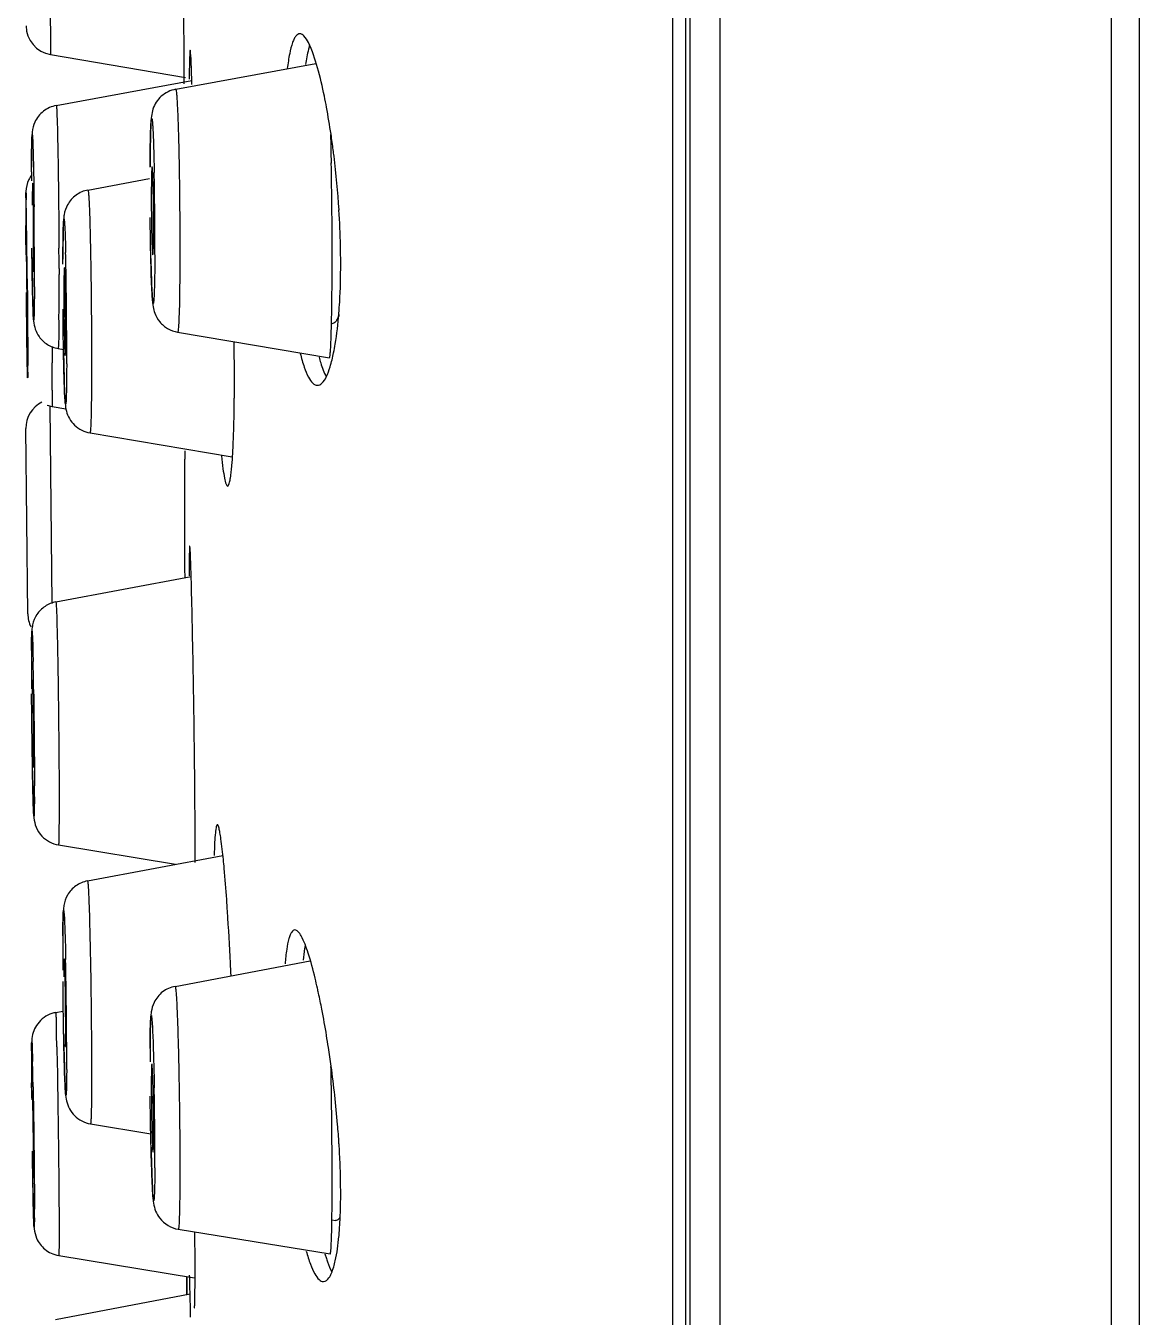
# Model space of a CAD drawing. Extents: x 60832 to 61252, y -30265 to -29968.
# Drawn here: x 61160.29 to 61179.28, y -30187.89 to -30165.85 of the extents above; entities that cross this region are included whole.
import ezdxf

# ---------------------------------------------------------------- set-up
doc = ezdxf.new("R2010")
doc.units = 0
doc.header["$LTSCALE"] = 7
doc.header["$MEASUREMENT"] = 0
doc.layers.get('0').update_dxf_attribs({"color": 2, "linetype": 'CONTINUOUS'})

msp = doc.modelspace()

# ---------------------------------------------------------------- linework, layer by layer
at = {"color": 7, "linetype": 'Continuous'}
for p, q in [((61172.127, -30044.965), (61172.127, -30243.512)), ((61178.808, -30243.395), (61178.808, -30045.082)), ((61171.624, -30243.081), (61171.624, -30045.396)), ((61179.282, -30045.452), (61179.282, -30243.025)), ((61171.548, -30242), (61171.548, -30046.477)), ((61171.323, -30048.508), (61171.323, -30239.969)), ((61160.695, -30163.654), (61160.709, -30166.342)), ((61162.99, -30166.641), (61162.985, -30164.171)), ((61160.709, -30166.342), (61163.013, -30166.735)), ((61162.846, -30166.934), (61165.239, -30166.492)), ((61162.99, -30166.84), (61162.99, -30166.641)), ((61160.808, -30167.211), (61163.121, -30166.785)), ((61160.387, -30168.341), (61160.387, -30168.267)), ((61161.349, -30168.653), (61162.397, -30168.459)), ((61160.291, -30169.288), (61160.291, -30169.258)), ((61160.291, -30169.346), (61160.291, -30169.288)), ((61160.292, -30169.533), (61160.295, -30169.873)), ((61165.515, -30169.767), (61165.515, -30169.604)), ((61160.301, -30169.675), (61160.301, -30169.677)), ((61160.921, -30169.92), (61160.922, -30169.841)), ((61165.515, -30169.92), (61165.515, -30169.767)), ((61160.856, -30169.99), (61160.857, -30170.094)), ((61160.305, -30170.959), (61160.307, -30171.144)), ((61160.307, -30171.144), (61160.309, -30171.298)), ((61162.879, -30171.079), (61165.469, -30171.515)), ((61160.738, -30171.335), (61160.74, -30171.605)), ((61160.841, -30171.357), (61160.932, -30171.372)), ((61163.843, -30171.32), (61163.842, -30171.243)), ((61160.699, -30172.35), (61160.734, -30175.711)), ((61160.738, -30172.345), (61160.972, -30172.385)), ((61160.323, -30175.885), (61160.29, -30172.722)), ((61161.385, -30172.798), (61163.812, -30173.205)), ((61163.006, -30173.248), (61163.006, -30173.105)), ((61163.004, -30175.105), (61163.002, -30173.247)), ((61163.005, -30175.279), (61163.004, -30175.105)), ((61160.803, -30175.683), (61163.11, -30175.251)), ((61163.174, -30179.027), (61163.173, -30178.944)), ((61163.177, -30179.736), (61163.177, -30179.668)), ((61160.846, -30179.829), (61162.843, -30180.159)), ((61161.342, -30180.443), (61163.649, -30180.007)), ((61162.835, -30182.242), (61165.14, -30181.804)), ((61160.798, -30182.69), (61160.929, -30182.665)), ((61160.389, -30183.972), (61160.388, -30183.887)), ((61161.393, -30184.588), (61162.421, -30184.757)), ((61165.51, -30186.227), (61165.573, -30186.237)), ((61162.89, -30186.387), (61165.482, -30186.809)), ((61163.173, -30186.489), (61163.173, -30186.438)), ((61160.851, -30186.836), (61163.167, -30187.214)), ((61163.037, -30187.497), (61163.035, -30187.192)), ((61163.035, -30187.193), (61163.037, -30187.497)), ((61160.795, -30187.926), (61163.092, -30187.487))]:
    msp.add_line(p, q, dxfattribs=at)
for centre, radius, start, end in [((61160.794, -30165.849), 0.5, 180.3, 260.3), ((61189.619, -30167.026), 26.544, 178.9578, 179.4346), ((61124.802, -30167.988), 38.338, 1.6998, 2.0424), ((61152.778, -30169.581), 12.856, 8.407, 10.4871), ((61087.029, -30169.468), 78.484, 0.93146, 1.2882), ((61151.133, -30169.827), 14.52, 7.3514, 8.419), ((61150.547, -30169.904), 15.111, 6.949, 7.357), ((61149.711, -30170.002), 15.953, 3.6208, 6.9334), ((61067.418, -30169.775), 98.096, 0.46675, 0.92468), ((61160.797, -30168.692), 0.506, 144.5116, 154.5287), ((61229.224, -30168.496), 68.837, 179.87093, 180.0012), ((61180.9, -30168.759), 18.47, 179.236, 180.0591), ((61174.16, -30168.675), 11.73, 179.0775, 179.2067), ((61106.465, -30169.435), 56.025, 0.5297, 1.1079), ((61168.96, -30168.825), 8.67, 179.4588, 179.7028), ((61184.789, -30168.901), 24.499, 179.735, 180.0118), ((61226.182, -30168.884), 65.893, 180.01476, 180.27048), ((61247.838, -30168.835), 87.548, 180.04663, 180.27694), ((61118.073, -30169.696), 42.232, 0.7578, 1.1915), ((61049.903, -30170.148), 110.533, 0.03657, 0.62503), ((61133.253, -30169.246), 29.216, 0.0091, 0.6711), ((61100.112, -30169.513), 62.379, 0.01343, 0.54724), ((61009.751, -30171.3), 150.566, 0.64343, 0.82314), ((61109.877, -30169.683), 50.546, 0.0238, 0.7616), ((61066.816, -30169.788), 98.699, 0.1069, 0.47113), ((61150.562, -30169.951), 15.1, 1.3054, 3.6332), ((61314.965, -30168.538), 154.676, 180.24351, 180.36837), ((60894.544, -30172.656), 265.781, 0.53574, 0.65683), ((61198.238, -30169.991), 37.317, 179.4276, 179.76), ((61112.282, -30169.5), 50.209, 359.7076, 0.0025), ((61151.73, -30169.923), 13.931, 0.6386, 1.2969), ((61244.052, -30168.762), 83.663, 180.71276, 181.00654), ((61021.98, -30170.402), 138.877, 0.16968, 0.31272), ((61109.363, -30170.963), 51.621, 0.8192, 1.3817), ((61152.556, -30169.914), 13.105, 0.0035, 0.6389), ((61099.95, -30169.827), 65.565, 359.42906, 359.91929), ((61095.021, -30170.081), 65.415, 359.80153, 0.00289), ((61050.249, -30170.327), 110.608, 0.00326, 0.12069), ((61081.459, -30171.404), 79.528, 0.02323, 0.84971), ((61087.977, -30170.336), 72.88, 359.57922, 0.01278), ((61123.868, -30171.046), 37.102, 0.0187, 1.0261), ((61129.307, -30170.15), 36.206, 358.744, 359.4767), ((61104.673, -30171.375), 56.314, 359.753, 0.0028), ((61119.178, -30171.966), 44.67, 0.5934, 0.8284), ((61126.772, -30171.914), 37.076, 359.5524, 0.6347), ((61135.824, -30171.65), 24.499, 359.735, 0.0118), ((61045.929, -30172.161), 114.812, 0.04657, 0.27761), ((61138.171, -30172.014), 25.676, 358.5463, 359.5764), ((61160.79, -30172.717), 0.5, 116.8844, 180.6), ((61160.821, -30171.851), 0.501, 250.484, 260.4827), ((61146.442, -30172.231), 17.402, 357.6516, 358.5709), ((61020.002, -30179.149), 143.162, 1.18375, 1.48197), ((61160.823, -30175.879), 0.5, 180.6, 207.2667), ((60939.886, -30180.807), 223.295, 0.95421, 1.18439), ((61204.962, -30176.699), 44.576, 179.7595, 180.0054), ((61233.872, -30176.687), 73.486, 180.00804, 180.29179), ((61247.032, -30176.657), 86.645, 180.03044, 180.33781), ((61083.098, -30178.313), 77.333, 0.84373, 1.19507), ((60967.068, -30180.454), 196.111, 0.44126, 0.98338), ((61238.659, -30177.207), 78.267, 180.99252, 181.12788), ((61115.86, -30178.822), 44.576, 359.7595, 0.0054), ((61058.749, -30179.777), 104.428, 0.05959, 0.4114), ((61109.578, -30179.762), 53.599, 359.611, 0.0278), ((61109.973, -30184.497), 53.873, 2.8209, 3.7625), ((61202.246, -30181.588), 41.325, 179.7116, 180.0052), ((61222.686, -30181.577), 61.765, 180.00791, 180.36188), ((61075.35, -30183.567), 85.637, 0.07838, 1.19262), ((61104.586, -30184.77), 59.267, 2.62436, 2.82865), ((61154.111, -30184.773), 11.43, 12.2061, 12.6219), ((61152.061, -30185.209), 13.526, 10.9831, 12.1764), ((61160.891, -30183.177), 0.496, 100.7585, 108.2337), ((61149.088, -30185.778), 16.553, 9.3779, 10.9533), ((61118.534, -30184.176), 42.294, 1.2235, 1.6674), ((61221.49, -30181.976), 60.565, 181.18804, 181.38779), ((61147.429, -30186.054), 18.234, 8.7359, 9.3854), ((61185.142, -30183.485), 24.755, 179.6772, 180.0112), ((61214.982, -30183.468), 54.596, 180.0161, 180.3644), ((61229.15, -30183.426), 68.763, 180.05275, 180.3837), ((61119.663, -30183.453), 41.324, 359.7116, 0.0052), ((61203.715, -30183.528), 41.306, 179.7849, 180.002), ((61195.797, -30183.502), 33.389, 179.6538, 179.7797), ((61146.42, -30186.209), 19.255, 7.7665, 8.7354), ((61095.199, -30185.1), 65.224, 1.00466, 1.38613), ((61060.532, -30185.636), 104.983, 0.88895, 1.10732), ((61268.896, -30183.182), 108.511, 180.33433, 180.52522), ((61132.14, -30184.715), 30.329, 0.0396, 1.2692), ((61096.167, -30185.18), 66.324, 0.06095, 1.04166), ((61055.725, -30185.717), 109.79, 0.47936, 0.89232), ((61070.199, -30185.602), 95.316, 0.19213, 0.48303), ((61211.503, -30183.831), 49.091, 181.3077, 181.5914), ((61150.71, -30185.883), 14.953, 2.2926, 3.6657), ((61123.238, -30185.113), 39.253, 359.6692, 0.0048), ((61087.543, -30185.547), 77.972, 0.00172, 0.19407), ((61152.316, -30185.82), 13.346, 1.1531, 2.2986), ((61102.177, -30185.551), 63.338, 359.77694, 0.00587), ((61154.166, -30185.783), 11.495, 0.0155, 1.1558), ((61122.938, -30185.653), 42.577, 359.3108, 359.8062), ((61135.681, -30186.051), 24.755, 359.6772, 0.0112), ((61087.711, -30187.191), 75.466, 0.02578, 0.53294), ((61160.931, -30186.342), 0.5, 230.8356, 245.208), ((61168.27, -30185.951), 3.003, 196.59, 197.8273), ((61111.986, -30188.555), 51.117, 1.3759, 1.5527), ((61124.543, -30187.162), 38.633, 359.8245, 0.0066), ((60977.817, -30191.661), 185.322, 1.16676, 1.34006)]:
    msp.add_arc(centre, radius, start, end, dxfattribs=at)
for points, start_tangent, end_tangent in [([(61164.964, -30165.986), (61164.899, -30166.024), (61164.869, -30166.071), (61164.841, -30166.137), (61164.791, -30166.324), (61164.75, -30166.579)], (-1, 0.000185), (-0.127211, -0.991876)), ([(61165.266, -30166.566), (61165.109, -30166.135), (61165.034, -30166.023), (61164.964, -30165.986)], (-0.271079, 0.962557), (-1, 0.000185)), ([(61163.093, -30166.264), (61163.091, -30166.268), (61163.089, -30166.282), (61163.087, -30166.304), (61163.086, -30166.335), (61163.082, -30166.422), (61163.08, -30166.543)], (-0.997987, -0.063421), (-0.018519, -0.999829)), ([(61163.101, -30166.31), (61163.097, -30166.275), (61163.095, -30166.267), (61163.093, -30166.264)], (-0.084115, 0.996456), (-0.997987, -0.063421)), ([(61163.116, -30166.622), (61163.112, -30166.518), (61163.101, -30166.31)], (-0.036209, 0.999344), (-0.084115, 0.996456)), ([(61165.131, -30166.181), (61165.112, -30166.25), (61165.062, -30166.513)], (-0.291948, -0.956434), (-0.142359, -0.989815)), ([(61165.42, -30167.241), (61165.383, -30167.053), (61165.266, -30166.566)], (-0.183162, 0.983083), (-0.271079, 0.962557)), ([(61162.846, -30166.934), (61162.601, -30167.054), (61162.459, -30167.272), (61162.423, -30167.518), (61162.414, -30167.822), (61162.409, -30168.257)], (-0.98336, -0.181665), (-0.005253, -0.999986)), ([(61162.846, -30166.934), (61162.849, -30166.937), (61162.852, -30166.947), (61162.858, -30166.989), (61162.865, -30167.059), (61162.871, -30167.156), (61162.877, -30167.28), (61162.883, -30167.427), (61162.889, -30167.596), (61162.895, -30167.784), (61162.904, -30168.21), (61162.911, -30168.68), (61162.915, -30169.168), (61162.917, -30169.647)], (0.982416, 0.186705), (0, -1)), ([(61160.808, -30167.211), (61160.591, -30167.309), (61160.444, -30167.494), (61160.399, -30167.665), (61160.394, -30167.739), (61160.389, -30167.945), (61160.387, -30168.261)], (-0.983411, -0.181394), (-0.003638, -0.999993)), ([(61160.808, -30167.211), (61160.81, -30167.214), (61160.811, -30167.223), (61160.813, -30167.238), (61160.815, -30167.259), (61160.818, -30167.32), (61160.821, -30167.404), (61160.825, -30167.51), (61160.829, -30167.638), (61160.832, -30167.785), (61160.835, -30167.95), (61160.842, -30168.325), (61160.847, -30168.746), (61160.852, -30169.193), (61160.855, -30169.644)], (0.981943, 0.189178), (0.005449, -0.999985)), ([(61162.409, -30168.263), (61162.413, -30167.911), (61162.415, -30167.764), (61162.419, -30167.641), (61162.423, -30167.545), (61162.425, -30167.508), (61162.428, -30167.477), (61162.43, -30167.454), (61162.433, -30167.439), (61162.435, -30167.431), (61162.438, -30167.43), (61162.441, -30167.438), (61162.444, -30167.452), (61162.447, -30167.475), (61162.449, -30167.504), (61162.455, -30167.585), (61162.461, -30167.694), (61162.466, -30167.827), (61162.471, -30167.983), (61162.48, -30168.352)], (0.00526, 0.999986), (0.019499, -0.99981)), ([(61160.39, -30167.897), (61160.392, -30167.807), (61160.393, -30167.772), (61160.394, -30167.745), (61160.396, -30167.724), (61160.397, -30167.712), (61160.399, -30167.707), (61160.4, -30167.71), (61160.402, -30167.72), (61160.403, -30167.737), (61160.405, -30167.762), (61160.407, -30167.795), (61160.41, -30167.881), (61160.413, -30167.994)], (0.017236, 0.999851), (0.027199, -0.99963)), ([(61160.387, -30168.267), (61160.387, -30168.16), (61160.39, -30167.897)], (0.003642, 0.999993), (0.017236, 0.999851)), ([(61160.413, -30167.994), (61160.418, -30168.183), (61160.43, -30168.942)], (0.027199, -0.99963), (0.010901, -0.999941)), ([(61162.444, -30168.26), (61162.442, -30168.264), (61162.44, -30168.275), (61162.438, -30168.294), (61162.437, -30168.319), (61162.434, -30168.391), (61162.432, -30168.487)], (-0.985364, -0.170465), (-0.016128, -0.99987)), ([(61162.467, -30168.904), (61162.463, -30168.651), (61162.46, -30168.539), (61162.457, -30168.443), (61162.454, -30168.364), (61162.45, -30168.307), (61162.449, -30168.286), (61162.447, -30168.272), (61162.445, -30168.263), (61162.444, -30168.26)], (-0.01161, 0.999933), (-0.985364, -0.170465)), ([(61160.34, -30168.475), (61160.292, -30168.677), (61160.29, -30168.743)], (-0.430779, -0.902457), (-0.0097, -0.999953)), ([(61160.29, -30168.788), (61160.291, -30168.714), (61160.292, -30168.695)], (0.005471, 0.999985), (0.20059, -0.979675)), ([(61160.292, -30168.695), (61160.294, -30168.73), (61160.296, -30168.818)], (0.20059, -0.979675), (0.021505, -0.999769)), ([(61160.401, -30168.663), (61160.4, -30168.715), (61160.399, -30168.912)], (-0.012474, -0.999922), (0, -1)), ([(61160.405, -30168.537), (61160.405, -30168.539), (61160.404, -30168.546), (61160.403, -30168.556), (61160.403, -30168.57), (61160.402, -30168.609), (61160.401, -30168.663)], (-0.980287, -0.19758), (-0.012474, -0.999922)), ([(61160.419, -30169.011), (61160.416, -30168.818), (61160.414, -30168.736), (61160.412, -30168.666), (61160.41, -30168.611), (61160.409, -30168.57), (61160.408, -30168.556), (61160.407, -30168.545), (61160.406, -30168.539), (61160.405, -30168.537)], (-0.013242, 0.999912), (-0.980287, -0.19758)), ([(61161.349, -30168.653), (61161.146, -30168.74), (61161.001, -30168.905), (61160.943, -30169.075), (61160.935, -30169.157), (61160.927, -30169.341), (61160.923, -30169.618)], (-0.983287, -0.182064), (-0.010103, -0.999949)), ([(61161.349, -30168.653), (61161.352, -30168.657), (61161.354, -30168.668), (61161.357, -30168.688), (61161.36, -30168.715), (61161.365, -30168.793), (61161.37, -30168.901), (61161.376, -30169.038), (61161.381, -30169.2), (61161.386, -30169.387), (61161.391, -30169.594), (61161.399, -30170.057), (61161.405, -30170.561), (61161.409, -30171.076), (61161.411, -30171.569)], (0.985917, 0.167236), (0, -1)), ([(61162.43, -30168.778), (61162.432, -30169.126), (61162.435, -30169.296), (61162.438, -30169.449), (61162.442, -30169.579), (61162.444, -30169.632), (61162.447, -30169.677), (61162.449, -30169.712), (61162.451, -30169.738), (61162.453, -30169.754), (61162.456, -30169.76)], (0, -1), (0.984232, -0.176882)), ([(61160.922, -30169.841), (61160.924, -30169.565), (61160.925, -30169.449), (61160.928, -30169.351), (61160.93, -30169.271), (61160.933, -30169.21), (61160.936, -30169.17), (61160.937, -30169.158), (61160.939, -30169.151), (61160.941, -30169.149), (61160.943, -30169.152), (61160.944, -30169.161), (61160.946, -30169.175), (61160.948, -30169.194), (61160.95, -30169.219), (61160.954, -30169.282), (61160.958, -30169.365), (61160.962, -30169.467), (61160.969, -30169.718)], (0.004484, 0.99999), (0.024435, -0.999701)), ([(61162.49, -30169.757), (61162.489, -30169.97), (61162.486, -30170.159), (61162.482, -30170.319), (61162.478, -30170.444), (61162.475, -30170.493), (61162.473, -30170.532), (61162.47, -30170.561), (61162.467, -30170.58), (61162.464, -30170.59), (61162.46, -30170.588), (61162.459, -30170.584), (61162.457, -30170.577), (61162.454, -30170.555), (61162.451, -30170.523), (61162.447, -30170.482), (61162.441, -30170.371), (61162.434, -30170.224), (61162.428, -30170.046), (61162.423, -30169.841), (61162.418, -30169.614), (61162.411, -30169.12)], (-0.00526, -0.999986), (-0.009816, 0.999952)), ([(61160.294, -30169.759), (61160.293, -30169.65), (61160.291, -30169.346)], (-0.00726, 0.999974), (-0.005264, 0.999986)), ([(61162.456, -30169.76), (61162.459, -30169.751), (61162.461, -30169.724), (61162.464, -30169.679), (61162.466, -30169.618), (61162.467, -30169.541), (61162.468, -30169.451), (61162.469, -30169.242)], (0.984232, -0.176882), (0, 1)), ([(61160.301, -30169.677), (61160.3, -30169.685), (61160.3, -30169.756)], (-0.06982, -0.99756), (0, -1)), ([(61160.302, -30169.719), (61160.302, -30169.7), (61160.302, -30169.686), (61160.301, -30169.678), (61160.301, -30169.675)], (-0.022005, 0.999758), (-0.943054, -0.332641)), ([(61160.308, -30170.101), (61160.306, -30169.978), (61160.302, -30169.719)], (-0.010661, 0.999943), (-0.022005, 0.999758)), ([(61160.436, -30170.307), (61160.435, -30170.463), (61160.434, -30170.598), (61160.432, -30170.707), (61160.431, -30170.752), (61160.43, -30170.789), (61160.429, -30170.819), (61160.427, -30170.842), (61160.426, -30170.858), (61160.425, -30170.866), (61160.423, -30170.867), (61160.421, -30170.86), (61160.42, -30170.846), (61160.418, -30170.824), (61160.415, -30170.758), (61160.412, -30170.665), (61160.405, -30170.401), (61160.398, -30170.053), (61160.393, -30169.647)], (-0.003642, -0.999993), (-0.011037, 0.999939)), ([(61160.417, -30170.037), (61160.418, -30170.031), (61160.42, -30170.012), (61160.421, -30169.98), (61160.421, -30169.937), (61160.422, -30169.882), (61160.423, -30169.817), (61160.423, -30169.662)], (0.988713, -0.149821), (0, 1)), ([(61162.422, -30169.82), (61162.426, -30169.964), (61162.438, -30170.327)], (0.022759, -0.999741), (0.043964, -0.999033)), ([(61162.917, -30169.647), (61162.916, -30169.948), (61162.914, -30170.226), (61162.911, -30170.475), (61162.907, -30170.686), (61162.901, -30170.856), (61162.898, -30170.924), (61162.894, -30170.98), (61162.891, -30171.024), (61162.887, -30171.055), (61162.883, -30171.074), (61162.879, -30171.079)], (0, -1), (-0.987248, 0.159188)), ([(61160.944, -30170.001), (61160.943, -30170.026), (61160.94, -30170.152)], (-0.068215, -0.997671), (-0.014452, -0.999896)), ([(61160.948, -30169.979), (61160.946, -30169.985), (61160.944, -30170.001)], (-0.983639, -0.180148), (-0.068215, -0.997671)), ([(61160.964, -30170.382), (61160.96, -30170.216), (61160.958, -30170.146), (61160.956, -30170.087), (61160.954, -30170.04), (61160.952, -30170.006), (61160.95, -30169.986), (61160.948, -30169.979)], (-0.018523, 0.999828), (-0.983639, -0.180148)), ([(61165.63, -30170.76), (61165.644, -30170.561), (61165.661, -30169.913)], (0.079746, 0.996815), (0, 1)), ([(61160.313, -30170.795), (61160.312, -30170.667), (61160.308, -30170.101)], (0, 1), (-0.010661, 0.999943)), ([(61160.314, -30170.171), (61160.317, -30170.609), (61160.323, -30171.645)], (0.009414, -0.999956), (0, -1)), ([(61160.401, -30170.232), (61160.411, -30170.649), (61160.422, -30170.888)], (0.017913, -0.99984), (0.088936, -0.996037)), ([(61160.94, -30170.152), (61160.939, -30170.211), (61160.938, -30170.424)], (-0.014452, -0.999896), (0, -1)), ([(61160.323, -30171.763), (61160.322, -30171.815), (61160.322, -30171.846), (61160.321, -30171.857), (61160.32, -30171.847), (61160.318, -30171.793), (61160.316, -30171.694), (61160.31, -30171.375), (61160.305, -30170.927), (61160.299, -30170.402)], (-0.005471, -0.999985), (-0.009491, 0.999955)), ([(61160.938, -30170.424), (61160.939, -30170.602), (61160.94, -30170.788), (61160.943, -30170.969), (61160.946, -30171.136), (61160.949, -30171.279), (61160.951, -30171.338), (61160.953, -30171.387), (61160.955, -30171.427), (61160.957, -30171.455), (61160.959, -30171.473), (61160.96, -30171.479)], (0, -1), (0.98572, -0.168395)), ([(61162.438, -30170.327), (61162.448, -30170.508), (61162.462, -30170.646), (61162.49, -30170.754), (61162.573, -30170.901), (61162.709, -30171.018), (61162.879, -30171.079)], (0.043964, -0.999033), (0.986172, -0.165728)), ([(61160.987, -30171.617), (61160.983, -30171.985), (61160.977, -30172.224), (61160.968, -30172.309), (61160.958, -30172.233), (61160.952, -30172.137), (61160.947, -30172.003), (61160.937, -30171.643), (61160.929, -30171.189), (61160.924, -30170.688)], (-0.004484, -0.99999), (-0.008011, 0.999968)), ([(61160.312, -30170.875), (61160.312, -30170.87), (61160.312, -30170.855), (61160.313, -30170.829), (61160.313, -30170.795)], (0.999995, -0.003303), (0, 1)), ([(61160.422, -30170.888), (61160.515, -30171.153), (61160.657, -30171.287), (61160.841, -30171.357)], (0.088936, -0.996037), (0.986139, -0.165924)), ([(61160.855, -30170.872), (61160.854, -30170.982), (61160.849, -30171.232)], (-0.008342, -0.999965), (-0.029531, -0.999564)), ([(61165.633, -30170.783), (61165.604, -30170.853), (61165.573, -30170.901), (61165.507, -30170.934)], (-0.333535, -0.942738), (-0.987398, 0.158254)), ([(61165.541, -30171.43), (61165.568, -30171.284), (61165.63, -30170.76)], (0.200269, 0.979741), (0.079746, 0.996815)), ([(61160.96, -30171.479), (61160.962, -30171.472), (61160.964, -30171.449), (61160.966, -30171.411), (61160.967, -30171.359), (61160.968, -30171.294), (61160.969, -30171.216), (61160.97, -30171.034)], (0.98572, -0.168395), (0, 1)), ([(61165.469, -30171.515), (61165.474, -30171.506), (61165.479, -30171.479), (61165.484, -30171.433), (61165.489, -30171.369), (61165.493, -30171.288), (61165.497, -30171.189), (61165.504, -30170.944)], (0.985981, -0.166859), (0.022359, 0.99975)), ([(61160.849, -30171.232), (61160.847, -30171.286), (61160.845, -30171.326), (61160.843, -30171.349), (61160.841, -30171.357)], (-0.029531, -0.999564), (-0.98683, 0.161759)), ([(61160.933, -30171.436), (61160.938, -30171.667), (61160.954, -30172.183)], (0.018005, -0.999838), (0.049677, -0.998765)), ([(61161.411, -30171.569), (61161.41, -30171.832), (61161.409, -30172.073), (61161.407, -30172.286), (61161.404, -30172.466), (61161.4, -30172.61), (61161.398, -30172.667), (61161.395, -30172.714), (61161.393, -30172.751), (61161.39, -30172.778), (61161.388, -30172.793), (61161.385, -30172.798)], (0, -1), (-0.983792, 0.179315)), ([(61164.971, -30171.443), (61165.04, -30171.676), (61165.112, -30171.847), (61165.188, -30171.951), (61165.264, -30171.986)], (0.243045, -0.970015), (1, 0.000265)), ([(61165.264, -30171.986), (61165.34, -30171.95), (61165.414, -30171.844), (61165.481, -30171.669), (61165.541, -30171.43)], (1, 0.000265), (0.200269, 0.979741)), ([(61165.292, -30171.504), (61165.321, -30171.605), (61165.414, -30171.84)], (0.261749, -0.965136), (0.466946, -0.884286)), ([(61160.741, -30172.068), (61160.741, -30172.187), (61160.741, -30172.235), (61160.74, -30172.275), (61160.74, -30172.306), (61160.74, -30172.328), (61160.739, -30172.341), (61160.738, -30172.345)], (0, -1), (-0.984577, 0.174952)), ([(61160.954, -30172.183), (61160.961, -30172.298), (61160.981, -30172.426), (61161.12, -30172.665), (61161.385, -30172.798)], (0.049677, -0.998765), (0.986246, -0.165284)), ([(61163.795, -30173.457), (61163.805, -30173.353), (61163.829, -30172.944)], (0.110599, 0.993865), (0.041261, 0.999148)), ([(61163.627, -30173.191), (61163.653, -30173.411), (61163.679, -30173.573), (61163.706, -30173.671), (61163.719, -30173.695), (61163.732, -30173.704)], (0.100947, -0.994892), (0.999996, -0.00267)), ([(61163.732, -30173.704), (61163.749, -30173.688), (61163.765, -30173.641), (61163.781, -30173.564), (61163.795, -30173.457)], (0.999996, -0.00267), (0.110599, 0.993865)), ([(61163.086, -30174.729), (61163.084, -30174.737), (61163.082, -30174.762), (61163.08, -30174.802), (61163.078, -30174.859), (61163.077, -30174.931), (61163.076, -30175.019), (61163.074, -30175.238)], (-0.998024, -0.062826), (-0.005634, -0.999984)), ([(61163.101, -30174.952), (61163.097, -30174.855), (61163.093, -30174.785), (61163.091, -30174.76), (61163.089, -30174.743), (61163.088, -30174.732), (61163.086, -30174.729)], (-0.039127, 0.999234), (-0.998024, -0.062826)), ([(61163.116, -30175.447), (61163.112, -30175.299), (61163.101, -30174.952)], (-0.026468, 0.99965), (-0.039127, 0.999234)), ([(61160.803, -30175.683), (61160.618, -30175.758), (61160.478, -30175.897), (61160.405, -30176.071), (61160.393, -30176.165), (61160.389, -30176.297), (61160.387, -30176.504)], (-0.982926, -0.184002), (-0.004545, -0.99999)), ([(61160.803, -30175.683), (61160.804, -30175.688), (61160.806, -30175.704), (61160.808, -30175.73), (61160.81, -30175.767), (61160.812, -30175.815), (61160.815, -30175.872), (61160.819, -30176.016), (61160.824, -30176.195), (61160.829, -30176.408), (61160.833, -30176.648), (61160.838, -30176.911), (61160.845, -30177.484), (61160.852, -30178.079), (61160.856, -30178.648), (61160.857, -30179.143)], (0.985773, 0.168082), (0, -1)), ([(61160.387, -30176.512), (61160.387, -30176.427), (61160.388, -30176.354), (61160.389, -30176.292), (61160.39, -30176.244), (61160.391, -30176.209), (61160.393, -30176.188), (61160.395, -30176.18), (61160.396, -30176.186), (61160.398, -30176.206), (61160.4, -30176.239), (61160.402, -30176.286), (61160.405, -30176.345), (61160.409, -30176.501), (61160.414, -30176.7)], (0.004538, 0.99999), (0.021067, -0.999778)), ([(61160.403, -30177.01), (61160.402, -30177.014), (61160.402, -30177.027), (61160.401, -30177.047), (61160.4, -30177.075), (61160.4, -30177.111), (61160.4, -30177.154), (61160.399, -30177.258)], (-0.999438, -0.033531), (0, -1)), ([(61160.423, -30178.262), (61160.423, -30178.083), (61160.421, -30177.877), (61160.419, -30177.662), (61160.416, -30177.455), (61160.413, -30177.273), (61160.411, -30177.196), (61160.409, -30177.131), (61160.408, -30177.079), (61160.406, -30177.041), (61160.405, -30177.028), (61160.405, -30177.018), (61160.404, -30177.012), (61160.403, -30177.01)], (0, 1), (-0.999438, -0.033531)), ([(61160.436, -30179.009), (61160.428, -30179.34), (61160.414, -30179.047), (61160.406, -30178.693), (61160.399, -30178.245), (61160.388, -30177.252)], (-0.004538, -0.99999), (-0.00654, 0.999979)), ([(61160.422, -30177.174), (61160.428, -30177.6), (61160.436, -30178.818)], (0.015171, -0.999885), (0, -1)), ([(61160.419, -30178.51), (61160.42, -30178.506), (61160.421, -30178.494), (61160.421, -30178.474), (61160.422, -30178.446), (61160.422, -30178.41), (61160.423, -30178.367), (61160.423, -30178.262)], (0.953689, -0.300794), (0, 1)), ([(61160.407, -30178.747), (61160.419, -30179.203), (61160.465, -30179.525)], (0.019774, -0.999804), (0.377365, -0.926065)), ([(61160.857, -30179.143), (61160.857, -30179.296), (61160.856, -30179.433), (61160.855, -30179.552), (61160.854, -30179.65), (61160.853, -30179.728), (61160.851, -30179.784), (61160.85, -30179.804), (61160.849, -30179.818), (61160.847, -30179.826), (61160.846, -30179.828)], (0, -1), (-0.984184, 0.17715)), ([(61160.465, -30179.525), (61160.564, -30179.678)], (0.377365, -0.926065), (0.686008, -0.727594)), ([(61163.558, -30179.484), (61163.548, -30179.493), (61163.539, -30179.518), (61163.531, -30179.56), (61163.523, -30179.619), (61163.511, -30179.784), (61163.502, -30180.012)], (-0.999924, -0.01234), (-0.0301, -0.999547)), ([(61163.618, -30179.724), (61163.602, -30179.62), (61163.586, -30179.545), (61163.571, -30179.499), (61163.558, -30179.484)], (-0.140833, 0.990033), (-0.999924, -0.01234)), ([(61160.564, -30179.678), (61160.846, -30179.829)], (0.686008, -0.727594), (0.986577, -0.163299)), ([(61163.674, -30180.229), (61163.66, -30180.079), (61163.618, -30179.724)], (-0.089996, 0.995942), (-0.140833, 0.990033)), ([(61163.73, -30180.962), (61163.716, -30180.761), (61163.674, -30180.229)], (-0.066312, 0.997799), (-0.089996, 0.995942)), ([(61161.342, -30180.443), (61161.143, -30180.528), (61161, -30180.687), (61160.939, -30180.861), (61160.93, -30180.943), (61160.924, -30181.113), (61160.921, -30181.372)], (-0.982591, -0.185784), (-0.00537, -0.999986)), ([(61161.342, -30180.443), (61161.344, -30180.448), (61161.347, -30180.462), (61161.349, -30180.486), (61161.352, -30180.519), (61161.355, -30180.562), (61161.358, -30180.615), (61161.364, -30180.746), (61161.37, -30180.911), (61161.376, -30181.106), (61161.381, -30181.328), (61161.387, -30181.572), (61161.397, -30182.109), (61161.404, -30182.676), (61161.409, -30183.232), (61161.411, -30183.734)], (0.978205, 0.20764), (0, -1)), ([(61160.922, -30181.38), (61160.922, -30181.284), (61160.926, -30181.06)], (0.005358, 0.999986), (0.028654, 0.999589)), ([(61160.926, -30181.06), (61160.934, -30180.941), (61160.945, -30181.036)], (0.028654, 0.999589), (0.058845, -0.998267)), ([(61160.945, -30181.036), (61160.951, -30181.16), (61160.969, -30181.784)], (0.058845, -0.998267), (0.021228, -0.999775)), ([(61164.88, -30181.28), (61164.825, -30181.317), (61164.801, -30181.364), (61164.779, -30181.428), (61164.74, -30181.61), (61164.711, -30181.858)], (-0.999999, 0.001016), (-0.088266, -0.996097)), ([(61165.106, -30181.674), (61164.985, -30181.381), (61164.931, -30181.306), (61164.88, -30181.28)], (-0.310104, 0.950703), (-0.999999, 0.001016)), ([(61165.055, -30181.544), (61165.046, -30181.599), (61165.02, -30181.795)], (-0.186926, -0.982374), (-0.101354, -0.99485)), ([(61165.265, -30182.275), (61165.225, -30182.103), (61165.106, -30181.674)], (-0.218565, 0.975822), (-0.310104, 0.950703)), ([(61160.94, -30181.856), (61160.939, -30181.901), (61160.938, -30182.08)], (-0.020035, -0.999799), (0, -1)), ([(61160.945, -30181.771), (61160.943, -30181.777), (61160.942, -30181.793), (61160.941, -30181.819), (61160.94, -30181.856)], (-0.985121, -0.171864), (-0.020035, -0.999799)), ([(61160.958, -30182.029), (61160.954, -30181.92), (61160.953, -30181.875), (61160.951, -30181.838), (61160.949, -30181.809), (61160.948, -30181.788), (61160.946, -30181.775), (61160.945, -30181.771)], (-0.026998, 0.999635), (-0.985121, -0.171864)), ([(61160.987, -30183.661), (61160.985, -30183.821), (61160.983, -30183.948), (61160.982, -30183.998), (61160.98, -30184.038), (61160.979, -30184.069), (61160.977, -30184.089), (61160.976, -30184.096), (61160.975, -30184.1), (61160.974, -30184.101), (61160.973, -30184.1), (61160.971, -30184.096), (61160.97, -30184.09), (61160.968, -30184.07), (61160.965, -30184.041), (61160.963, -30184.001), (61160.958, -30183.894), (61160.952, -30183.752), (61160.947, -30183.578), (61160.942, -30183.376), (61160.937, -30183.153), (61160.929, -30182.665), (61160.924, -30182.162)], (-0.005358, -0.999986), (-0.00835, 0.999965)), ([(61160.97, -30182.962), (61160.969, -30182.737), (61160.958, -30182.029)], (0, 1), (-0.026998, 0.999635)), ([(61162.835, -30182.242), (61162.623, -30182.337), (61162.478, -30182.516), (61162.429, -30182.678), (61162.421, -30182.764), (61162.413, -30182.976), (61162.409, -30183.29)], (-0.982442, -0.186571), (-0.00607, -0.999982)), ([(61162.835, -30182.242), (61162.839, -30182.245), (61162.842, -30182.258), (61162.845, -30182.28), (61162.848, -30182.31), (61162.855, -30182.397), (61162.863, -30182.516), (61162.87, -30182.666), (61162.877, -30182.845), (61162.883, -30183.048), (61162.89, -30183.274), (61162.901, -30183.774), (61162.91, -30184.312), (61162.915, -30184.85), (61162.917, -30185.35)], (0.981398, 0.191984), (0, -1)), ([(61160.735, -30182.706), (61160.492, -30182.88), (61160.393, -30183.131), (61160.388, -30183.224), (61160.387, -30183.336)], (-0.949908, -0.312529), (-0.006387, -0.99998)), ([(61160.798, -30182.69), (61160.799, -30182.694), (61160.801, -30182.706), (61160.802, -30182.726), (61160.804, -30182.755), (61160.805, -30182.791), (61160.807, -30182.835), (61160.81, -30182.946)], (0.980715, 0.195443), (0.029514, -0.999564)), ([(61162.414, -30182.93), (61162.418, -30182.839), (61162.42, -30182.805), (61162.422, -30182.777), (61162.424, -30182.757), (61162.426, -30182.744), (61162.429, -30182.739), (61162.431, -30182.742), (61162.434, -30182.752), (61162.436, -30182.77), (61162.439, -30182.795), (61162.442, -30182.827), (61162.448, -30182.914), (61162.453, -30183.027)], (0.028714, 0.999588), (0.045307, -0.998973)), ([(61160.963, -30183.271), (61160.965, -30183.266), (61160.966, -30183.25), (61160.967, -30183.225), (61160.968, -30183.189), (61160.969, -30183.144), (61160.969, -30183.091), (61160.97, -30182.962)], (0.986141, -0.165909), (0, 1)), ([(61162.409, -30183.3), (61162.41, -30183.192), (61162.414, -30182.93)], (0.006069, 0.999982), (0.028714, 0.999588)), ([(61162.453, -30183.027), (61162.461, -30183.215), (61162.48, -30183.974)], (0.045307, -0.998973), (0.018166, -0.999835)), ([(61160.387, -30183.345), (61160.388, -30183.264), (61160.389, -30183.211), (61160.391, -30183.189), (61160.393, -30183.197), (61160.395, -30183.235), (61160.398, -30183.303), (61160.401, -30183.4), (61160.404, -30183.522)], (0.006391, 0.99998), (0.024532, -0.999699)), ([(61160.819, -30183.273), (61160.845, -30184.908), (61160.857, -30186.44)], (0.022245, -0.999753), (0, -1)), ([(61160.944, -30183.442), (61160.958, -30183.915), (61160.966, -30184.063), (61160.983, -30184.198)], (0.024347, -0.999704), (0.221786, -0.975095)), ([(61162.432, -30183.696), (61162.431, -30183.748), (61162.43, -30183.945)], (-0.020783, -0.999784), (0, -1)), ([(61162.44, -30183.57), (61162.437, -30183.578), (61162.435, -30183.602), (61162.434, -30183.642), (61162.432, -30183.696)], (-0.980537, -0.196335), (-0.020783, -0.999784)), ([(61162.462, -30184.044), (61162.457, -30183.85), (61162.454, -30183.768), (61162.451, -30183.698), (61162.448, -30183.643), (61162.445, -30183.602), (61162.442, -30183.578), (61162.44, -30183.57)], (-0.022067, 0.999756), (-0.980537, -0.196335)), ([(61165.632, -30184.927), (61165.608, -30184.598), (61165.499, -30183.607)], (-0.063642, 0.997973), (-0.135199, 0.990818)), ([(61161.411, -30183.734), (61161.41, -30183.923), (61161.409, -30184.092), (61161.408, -30184.24), (61161.406, -30184.364), (61161.403, -30184.462), (61161.4, -30184.532), (61161.398, -30184.557), (61161.397, -30184.575), (61161.395, -30184.585), (61161.393, -30184.588)], (0, -1), (-0.9904, 0.13823)), ([(61160.402, -30184.018), (61160.401, -30184.021), (61160.401, -30184.028), (61160.4, -30184.039), (61160.4, -30184.055), (61160.4, -30184.1), (61160.399, -30184.161)], (-0.986762, -0.162173), (0, -1)), ([(61160.423, -30185.375), (61160.421, -30184.999), (61160.418, -30184.768), (61160.415, -30184.536), (61160.413, -30184.427), (61160.411, -30184.327), (61160.409, -30184.237), (61160.408, -30184.161), (61160.406, -30184.099), (61160.404, -30184.055), (61160.404, -30184.039), (61160.403, -30184.027), (61160.402, -30184.02), (61160.402, -30184.018)], (0, 1), (-0.986762, -0.162173)), ([(61160.413, -30183.957), (61160.422, -30184.503), (61160.436, -30186.047)], (0.018231, -0.999834), (0, -1)), ([(61162.49, -30185.339), (61162.489, -30185.519), (61162.486, -30185.668), (61162.484, -30185.73), (61162.482, -30185.783), (61162.48, -30185.826), (61162.478, -30185.859), (61162.475, -30185.883), (61162.473, -30185.896), (61162.47, -30185.9), (61162.467, -30185.893), (61162.464, -30185.876), (61162.461, -30185.849), (61162.457, -30185.812), (61162.454, -30185.766), (61162.451, -30185.71), (61162.448, -30185.645), (61162.441, -30185.491), (61162.435, -30185.306), (61162.429, -30185.096), (61162.418, -30184.622), (61162.411, -30184.117)], (-0.006069, -0.999982), (-0.01015, 0.999948)), ([(61162.43, -30183.945), (61162.433, -30184.319), (61162.436, -30184.513), (61162.44, -30184.694), (61162.445, -30184.849), (61162.447, -30184.914), (61162.45, -30184.968), (61162.452, -30185.012), (61162.455, -30185.043), (61162.457, -30185.063), (61162.459, -30185.069)], (0, -1), (0.988504, -0.151192)), ([(61160.983, -30184.198), (61161.119, -30184.448), (61161.393, -30184.588)], (0.221786, -0.975095), (0.986867, -0.161536)), ([(61162.459, -30185.069), (61162.462, -30185.063), (61162.464, -30185.044), (61162.465, -30185.013), (61162.467, -30184.97), (61162.468, -30184.915), (61162.469, -30184.85), (61162.469, -30184.694)], (0.988504, -0.151192), (0, 1)), ([(61160.436, -30186.191), (61160.431, -30186.348), (61160.423, -30186.178), (61160.412, -30185.715), (61160.401, -30185.055)], (-0.006391, -0.99998), (-0.014414, 0.999896)), ([(61162.431, -30185.194), (61162.448, -30185.661), (61162.469, -30185.942)], (0.027955, -0.999609), (0.136623, -0.990623)), ([(61160.421, -30185.518), (61160.421, -30185.516), (61160.422, -30185.509), (61160.422, -30185.497), (61160.422, -30185.481), (61160.423, -30185.436), (61160.423, -30185.375)], (0.981927, -0.189259), (0, 1)), ([(61162.917, -30185.35), (61162.917, -30185.576), (61162.915, -30185.781), (61162.913, -30185.96), (61162.91, -30186.111), (61162.906, -30186.231), (61162.901, -30186.318), (61162.898, -30186.348), (61162.896, -30186.37), (61162.893, -30186.383), (61162.89, -30186.387)], (0, -1), (-0.987286, 0.158955)), ([(61160.409, -30185.604), (61160.417, -30185.968), (61160.424, -30186.226), (61160.427, -30186.311), (61160.432, -30186.378), (61160.473, -30186.541), (61160.615, -30186.729)], (0.018437, -0.99983), (0.774719, -0.632306)), ([(61165.649, -30186.263), (61165.654, -30186.149), (61165.661, -30185.78)], (0.054533, 0.998512), (0, 1)), ([(61162.469, -30185.942), (61162.574, -30186.198), (61162.89, -30186.387)], (0.136623, -0.990623), (0.986989, -0.160785)), ([(61165.482, -30186.809), (61165.487, -30186.799), (61165.491, -30186.768), (61165.496, -30186.716), (61165.5, -30186.644), (61165.504, -30186.552), (61165.507, -30186.441), (61165.512, -30186.166)], (0.987547, -0.157325), (0.012257, 0.999925)), ([(61165.585, -30186.238), (61165.572, -30186.237)], (-0.993374, -0.11493), (-0.987194, 0.159525)), ([(61165.649, -30186.179), (61165.634, -30186.203), (61165.585, -30186.238)], (-0.470324, -0.882494), (-0.993374, -0.11493)), ([(61165.631, -30186.512), (61165.636, -30186.453), (61165.649, -30186.263)], (0.09529, 0.99545), (0.054533, 0.998512)), ([(61160.857, -30186.44), (61160.857, -30186.61), (61160.856, -30186.678), (61160.855, -30186.735), (61160.854, -30186.779), (61160.853, -30186.81), (61160.852, -30186.829), (61160.851, -30186.836)], (0, -1), (-0.988359, 0.152141)), ([(61165.542, -30187.03), (61165.569, -30186.925), (61165.631, -30186.512)], (0.28308, 0.959096), (0.09529, 0.99545)), ([(61160.721, -30186.796), (61160.851, -30186.836)], (0.907842, -0.419312), (0.986934, -0.161127)), ([(61165.073, -30186.761), (61165.145, -30186.984), (61165.22, -30187.147), (61165.294, -30187.247), (61165.367, -30187.28)], (0.270877, -0.962614), (0.999999, -0.0015)), ([(61165.411, -30186.87), (61165.435, -30186.943), (61165.51, -30187.119)], (0.306465, -0.951882), (0.460543, -0.887637)), ([(61165.367, -30187.28), (61165.461, -30187.217), (61165.503, -30187.139), (61165.542, -30187.03)], (0.999999, -0.0015), (0.28308, 0.959096)), ([(61163.164, -30187.73), (61163.167, -30187.723), (61163.169, -30187.701), (61163.171, -30187.665), (61163.173, -30187.615), (61163.174, -30187.552), (61163.175, -30187.474), (61163.176, -30187.28)], (0.99991, -0.013398), (0.003106, 0.999995))]:
    msp.add_spline(points, degree=3, dxfattribs=dict(at, start_tangent=start_tangent, end_tangent=end_tangent))

doc.saveas('drawing.dxf')
